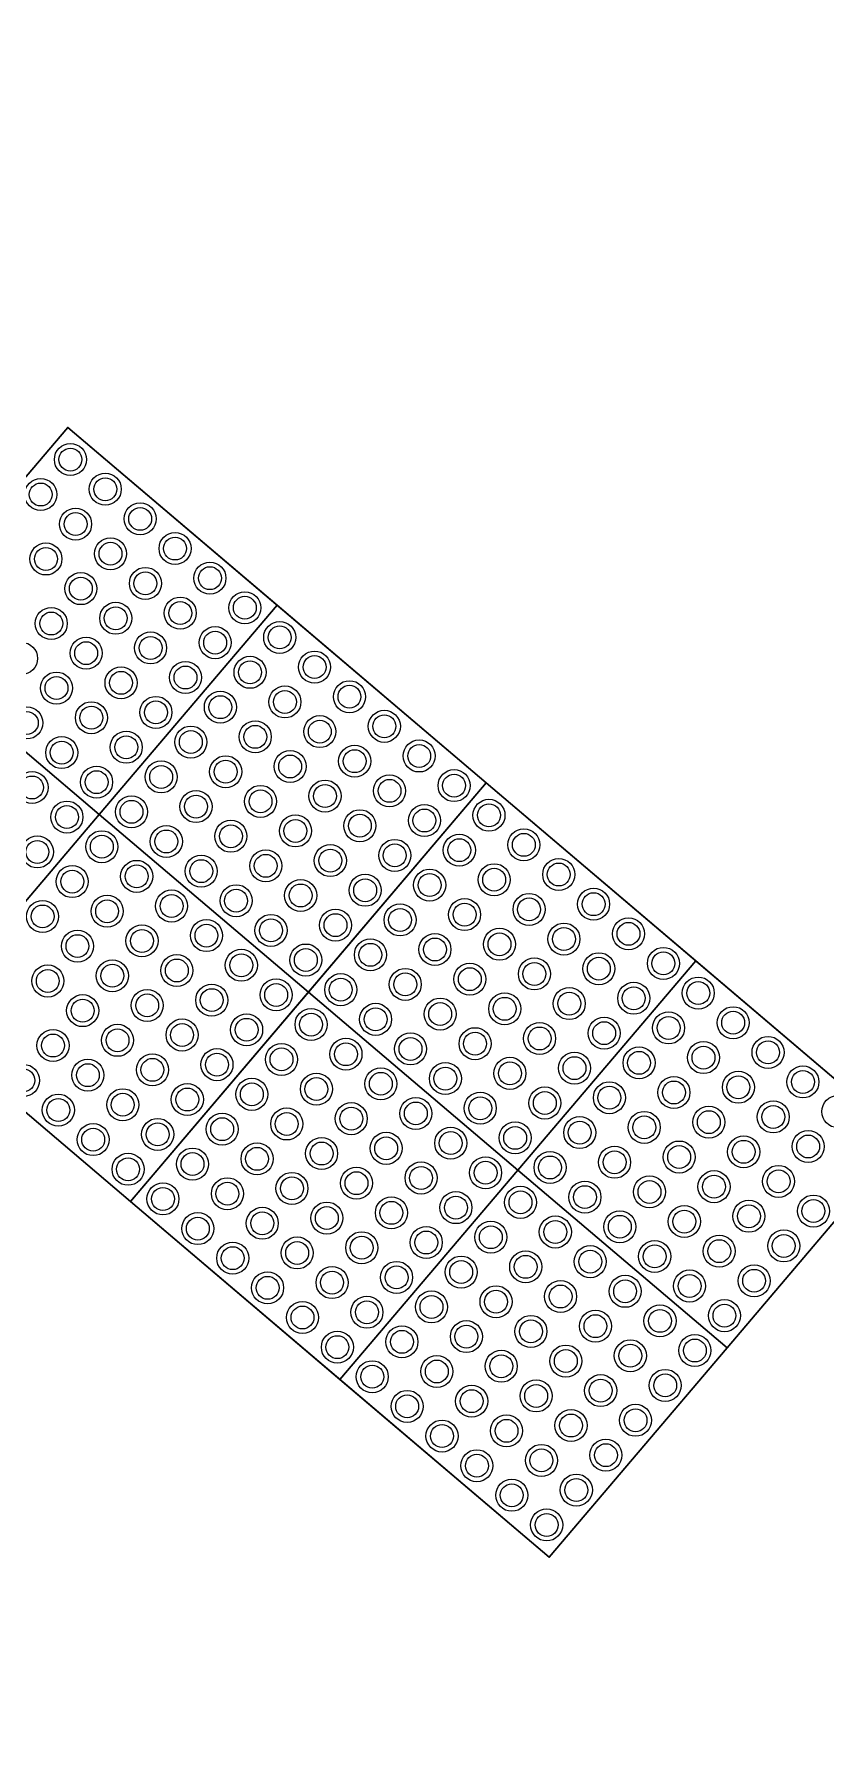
# Model space of a CAD drawing. Header units: millimetres. Extents: x 832728086 to 834530684, y 817551485 to 818349469.
# Drawn here: x 832728368.998 to 832728369.862, y 817960411.339 to 817960413.216 of the extents above; entities that cross this region are included whole.
import ezdxf

# ---------------------------------------------------------------- set-up
doc = ezdxf.new("R2010")
doc.units = ezdxf.units.MM
doc.header["$LTSCALE"] = 100
doc.layers.add('000-helpline', color=30, linetype='Continuous', lineweight=30, plot=False)
doc.layers.add('000-Tactile-l', color=8, linetype='Continuous')

# ---------------------------------------------------------------- blocks, each defined once
blk = doc.blocks.new('tactile')
at = {"layer": '000-helpline', "ltscale": 0.015}
for points in [[(834240.5385, 817892.7924), (834240.7327, 817893.021), (834240.9613, 817892.8267), (834240.7671, 817892.5981)], [(834240.7671, 817892.5981), (834240.9613, 817892.8267), (834241.1899, 817892.6325), (834240.9957, 817892.4039)], [(834240.3442, 817892.5638), (834240.5385, 817892.7924), (834240.7671, 817892.5981), (834240.5728, 817892.3695)], [(834240.9957, 817892.4039), (834241.1899, 817892.6325), (834241.4186, 817892.4382), (834241.2243, 817892.2096)], [(834240.5728, 817892.3695), (834240.7671, 817892.5981), (834240.9957, 817892.4039), (834240.8014, 817892.1752)], [(834241.2243, 817892.2096), (834241.4186, 817892.4382), (834241.6472, 817892.244), (834241.4529, 817892.0153)], [(834240.8014, 817892.1752), (834240.9957, 817892.4039), (834241.2243, 817892.2096), (834241.03, 817891.981)], [(834241.03, 817891.981), (834241.2243, 817892.2096), (834241.4529, 817892.0153), (834241.2586, 817891.7867)]]:
    blk.add_lwpolyline(points, close=True, dxfattribs=at)
at = {"layer": '000-Tactile-l'}
for points in [[(834240.8014, 817892.1752), (834240.3442, 817892.5638), (834240.7327, 817893.021), (834241.1899, 817892.6325)], [(834241.2586, 817891.7867), (834240.8014, 817892.1752), (834241.1899, 817892.6325), (834241.6472, 817892.244)]]:
    blk.add_lwpolyline(points, close=True, dxfattribs=at)
at = {"layer": '000-Tactile-l', "ltscale": 0.015}
for centre, radius in [((834240.7356, 817892.9858), 0.0175), ((834240.7356, 817892.9858), 0.0125), ((834240.7032, 817892.9476), 0.0175), ((834240.7032, 817892.9476), 0.0125), ((834240.7737, 817892.9534), 0.0175), ((834240.7737, 817892.9534), 0.0125), ((834240.8118, 817892.921), 0.0175), ((834240.7413, 817892.9153), 0.0175), ((834240.7413, 817892.9153), 0.0125), ((834240.8118, 817892.921), 0.0125), ((834240.7794, 817892.8829), 0.0175), ((834240.8499, 817892.8886), 0.0175), ((834240.8499, 817892.8886), 0.0125), ((834240.7089, 817892.8772), 0.0175), ((834240.7089, 817892.8772), 0.0125), ((834240.7794, 817892.8829), 0.0125), ((834240.747, 817892.8448), 0.0175), ((834240.8175, 817892.8505), 0.0175), ((834240.8175, 817892.8505), 0.0125), ((834240.888, 817892.8562), 0.0175), ((834240.888, 817892.8562), 0.0125), ((834240.747, 817892.8448), 0.0125), ((834240.9261, 817892.8239), 0.0175), ((834240.7147, 817892.8067), 0.0175), ((834240.7851, 817892.8124), 0.0175), ((834240.7851, 817892.8124), 0.0125), ((834240.8556, 817892.8181), 0.0175), ((834240.8556, 817892.8181), 0.0125), ((834240.9261, 817892.8239), 0.0125), ((834240.7147, 817892.8067), 0.0125), ((834240.9642, 817892.7915), 0.0175), ((834240.9642, 817892.7915), 0.0125), ((834240.6823, 817892.7686), 0.0175), ((834240.7528, 817892.7743), 0.0175), ((834240.7528, 817892.7743), 0.0125), ((834240.8232, 817892.78), 0.0175), ((834240.8232, 817892.78), 0.0125), ((834240.8937, 817892.7858), 0.0175), ((834240.8937, 817892.7858), 0.0125), ((834240.9318, 817892.7534), 0.0175), ((834241.0023, 817892.7591), 0.0175), ((834241.0023, 817892.7591), 0.0125), ((834240.7204, 817892.7362), 0.0175), ((834240.7204, 817892.7362), 0.0125), ((834240.7909, 817892.7419), 0.0175), ((834240.7909, 817892.7419), 0.0125), ((834240.8613, 817892.7477), 0.0175), ((834240.8613, 817892.7477), 0.0125), ((834240.9318, 817892.7534), 0.0125), ((834240.8994, 817892.7153), 0.0175), ((834240.9699, 817892.721), 0.0175), ((834240.9699, 817892.721), 0.0125), ((834241.0404, 817892.7267), 0.0175), ((834241.0404, 817892.7267), 0.0125), ((834240.688, 817892.6981), 0.0175), ((834240.688, 817892.6981), 0.0125), ((834240.7585, 817892.7038), 0.0175), ((834240.7585, 817892.7038), 0.0125), ((834240.829, 817892.7096), 0.0175), ((834240.829, 817892.7096), 0.0125), ((834240.8994, 817892.7153), 0.0125), ((834241.0785, 817892.6944), 0.0175), ((834240.8671, 817892.6772), 0.0175), ((834240.9375, 817892.6829), 0.0175), ((834240.9375, 817892.6829), 0.0125), ((834241.008, 817892.6886), 0.0175), ((834241.008, 817892.6886), 0.0125), ((834241.0785, 817892.6944), 0.0125), ((834240.7261, 817892.6657), 0.0175), ((834240.7261, 817892.6657), 0.0125), ((834240.7966, 817892.6715), 0.0175), ((834240.7966, 817892.6715), 0.0125), ((834240.8671, 817892.6772), 0.0125), ((834241.0461, 817892.6563), 0.0175), ((834241.1166, 817892.662), 0.0175), ((834241.1166, 817892.662), 0.0125), ((834240.8347, 817892.6391), 0.0175), ((834240.9052, 817892.6448), 0.0175), ((834240.9052, 817892.6448), 0.0125), ((834240.9756, 817892.6505), 0.0175), ((834240.9756, 817892.6505), 0.0125), ((834241.0461, 817892.6563), 0.0125), ((834240.6937, 817892.6276), 0.0175), ((834240.6937, 817892.6276), 0.0125), ((834240.7642, 817892.6334), 0.0175), ((834240.7642, 817892.6334), 0.0125), ((834240.8347, 817892.6391), 0.0125), ((834241.0137, 817892.6182), 0.0175), ((834241.0842, 817892.6239), 0.0175), ((834241.0842, 817892.6239), 0.0125), ((834241.1547, 817892.6296), 0.0175), ((834241.1547, 817892.6296), 0.0125), ((834240.8023, 817892.601), 0.0175), ((834240.8728, 817892.6067), 0.0175), ((834240.8728, 817892.6067), 0.0125), ((834240.9433, 817892.6124), 0.0175), ((834240.9433, 817892.6124), 0.0125), ((834241.0137, 817892.6182), 0.0125), ((834240.7318, 817892.5953), 0.0175), ((834240.7318, 817892.5953), 0.0125), ((834240.8023, 817892.601), 0.0125), ((834240.9814, 817892.5801), 0.0175), ((834241.0518, 817892.5858), 0.0175), ((834241.0518, 817892.5858), 0.0125), ((834241.1223, 817892.5915), 0.0175), ((834241.1223, 817892.5915), 0.0125), ((834241.1928, 817892.5972), 0.0175), ((834241.1928, 817892.5972), 0.0125), ((834240.7699, 817892.5629), 0.0175), ((834240.8404, 817892.5686), 0.0175), ((834240.8404, 817892.5686), 0.0125), ((834240.9109, 817892.5743), 0.0175), ((834240.9109, 817892.5743), 0.0125), ((834240.9814, 817892.5801), 0.0125), ((834241.2309, 817892.5649), 0.0175), ((834240.6995, 817892.5572), 0.0175), ((834240.6995, 817892.5572), 0.0125), ((834240.7699, 817892.5629), 0.0125), ((834240.949, 817892.542), 0.0175), ((834241.0195, 817892.5477), 0.0175), ((834241.0195, 817892.5477), 0.0125), ((834241.0899, 817892.5534), 0.0175), ((834241.0899, 817892.5534), 0.0125), ((834241.1604, 817892.5591), 0.0175), ((834241.1604, 817892.5591), 0.0125), ((834241.2309, 817892.5649), 0.0125), ((834240.7376, 817892.5248), 0.0175), ((834240.808, 817892.5305), 0.0175), ((834240.808, 817892.5305), 0.0125), ((834240.8785, 817892.5362), 0.0175), ((834240.8785, 817892.5362), 0.0125), ((834240.949, 817892.542), 0.0125), ((834241.1985, 817892.5268), 0.0175), ((834241.269, 817892.5325), 0.0175), ((834241.269, 817892.5325), 0.0125), ((834240.7376, 817892.5248), 0.0125), ((834240.9871, 817892.5096), 0.0175), ((834240.9871, 817892.5096), 0.0125), ((834241.0576, 817892.5153), 0.0175), ((834241.0576, 817892.5153), 0.0125), ((834241.128, 817892.521), 0.0175), ((834241.128, 817892.521), 0.0125), ((834241.1985, 817892.5268), 0.0125), ((834240.7052, 817892.4867), 0.0175), ((834240.7757, 817892.4924), 0.0175), ((834240.7757, 817892.4924), 0.0125), ((834240.8461, 817892.4981), 0.0175), ((834240.8461, 817892.4981), 0.0125), ((834240.9166, 817892.5039), 0.0175), ((834240.9166, 817892.5039), 0.0125), ((834241.1662, 817892.4887), 0.0175), ((834241.2366, 817892.4944), 0.0175), ((834241.2366, 817892.4944), 0.0125), ((834241.3071, 817892.5001), 0.0175), ((834241.3071, 817892.5001), 0.0125), ((834240.7052, 817892.4867), 0.0125), ((834240.9547, 817892.4715), 0.0175), ((834241.0252, 817892.4772), 0.0175), ((834241.0252, 817892.4772), 0.0125), ((834241.0957, 817892.4829), 0.0175), ((834241.0957, 817892.4829), 0.0125), ((834241.1662, 817892.4887), 0.0125), ((834241.3452, 817892.4677), 0.0175), ((834240.7433, 817892.4543), 0.0175), ((834240.7433, 817892.4543), 0.0125), ((834240.8138, 817892.46), 0.0175), ((834240.8138, 817892.46), 0.0125), ((834240.8842, 817892.4658), 0.0175), ((834240.8842, 817892.4658), 0.0125), ((834240.9547, 817892.4715), 0.0125), ((834241.1338, 817892.4506), 0.0175), ((834241.2043, 817892.4563), 0.0175), ((834241.2043, 817892.4563), 0.0125), ((834241.2747, 817892.462), 0.0175), ((834241.2747, 817892.462), 0.0125), ((834241.3452, 817892.4677), 0.0125), ((834240.9223, 817892.4334), 0.0175), ((834240.9928, 817892.4391), 0.0175), ((834240.9928, 817892.4391), 0.0125), ((834241.0633, 817892.4448), 0.0175), ((834241.0633, 817892.4448), 0.0125), ((834241.1338, 817892.4506), 0.0125), ((834241.3128, 817892.4296), 0.0175), ((834241.3833, 817892.4354), 0.0175), ((834241.3833, 817892.4354), 0.0125), ((834240.7109, 817892.4162), 0.0175), ((834240.7109, 817892.4162), 0.0125), ((834240.7814, 817892.4219), 0.0175), ((834240.7814, 817892.4219), 0.0125), ((834240.8519, 817892.4277), 0.0175), ((834240.8519, 817892.4277), 0.0125), ((834240.9223, 817892.4334), 0.0125), ((834241.1014, 817892.4125), 0.0175), ((834241.1719, 817892.4182), 0.0175), ((834241.1719, 817892.4182), 0.0125), ((834241.2424, 817892.4239), 0.0175), ((834241.2424, 817892.4239), 0.0125), ((834241.3128, 817892.4296), 0.0125), ((834240.89, 817892.3953), 0.0175), ((834240.9604, 817892.401), 0.0175), ((834240.9604, 817892.401), 0.0125), ((834241.0309, 817892.4067), 0.0175), ((834241.0309, 817892.4067), 0.0125), ((834241.1014, 817892.4125), 0.0125), ((834241.3509, 817892.3973), 0.0175), ((834241.3509, 817892.3973), 0.0125), ((834241.4214, 817892.403), 0.0175), ((834241.4214, 817892.403), 0.0125), ((834240.749, 817892.3838), 0.0175), ((834240.749, 817892.3838), 0.0125), ((834240.8195, 817892.3895), 0.0175), ((834240.8195, 817892.3895), 0.0125), ((834240.89, 817892.3953), 0.0125), ((834241.069, 817892.3743), 0.0175), ((834241.1395, 817892.3801), 0.0175), ((834241.1395, 817892.3801), 0.0125), ((834241.21, 817892.3858), 0.0175), ((834241.21, 817892.3858), 0.0125), ((834241.2805, 817892.3915), 0.0175), ((834241.2805, 817892.3915), 0.0125), ((834240.8576, 817892.3572), 0.0175), ((834240.9281, 817892.3629), 0.0175), ((834240.9281, 817892.3629), 0.0125), ((834240.9985, 817892.3686), 0.0175), ((834240.9985, 817892.3686), 0.0125), ((834241.069, 817892.3743), 0.0125), ((834241.3186, 817892.3592), 0.0175), ((834241.389, 817892.3649), 0.0175), ((834241.389, 817892.3649), 0.0125), ((834241.4595, 817892.3706), 0.0175), ((834241.4595, 817892.3706), 0.0125), ((834240.7166, 817892.3457), 0.0175), ((834240.7166, 817892.3457), 0.0125), ((834240.7871, 817892.3514), 0.0175), ((834240.7871, 817892.3514), 0.0125), ((834240.8576, 817892.3572), 0.0125), ((834241.0366, 817892.3362), 0.0175), ((834241.1071, 817892.342), 0.0175), ((834241.1071, 817892.342), 0.0125), ((834241.1776, 817892.3477), 0.0175), ((834241.1776, 817892.3477), 0.0125), ((834241.2481, 817892.3534), 0.0175), ((834241.2481, 817892.3534), 0.0125), ((834241.3186, 817892.3592), 0.0125), ((834241.4976, 817892.3382), 0.0175), ((834240.8252, 817892.3191), 0.0175), ((834240.8957, 817892.3248), 0.0175), ((834240.8957, 817892.3248), 0.0125), ((834240.9662, 817892.3305), 0.0175), ((834240.9662, 817892.3305), 0.0125), ((834241.0366, 817892.3362), 0.0125), ((834241.2862, 817892.321), 0.0175), ((834241.3567, 817892.3268), 0.0175), ((834241.3567, 817892.3268), 0.0125), ((834241.4271, 817892.3325), 0.0175), ((834241.4271, 817892.3325), 0.0125), ((834241.4976, 817892.3382), 0.0125), ((834240.6843, 817892.3076), 0.0175), ((834240.6843, 817892.3076), 0.0125), ((834240.7547, 817892.3133), 0.0175), ((834240.7547, 817892.3133), 0.0125), ((834240.8252, 817892.3191), 0.0125), ((834241.0043, 817892.2981), 0.0175), ((834241.0747, 817892.3039), 0.0175), ((834241.0747, 817892.3039), 0.0125), ((834241.1452, 817892.3096), 0.0175), ((834241.1452, 817892.3096), 0.0125), ((834241.2157, 817892.3153), 0.0175), ((834241.2157, 817892.3153), 0.0125), ((834241.2862, 817892.321), 0.0125), ((834241.4652, 817892.3001), 0.0175), ((834241.5357, 817892.3059), 0.0175), ((834241.5357, 817892.3059), 0.0125), ((834240.7928, 817892.281), 0.0175), ((834240.8633, 817892.2867), 0.0175), ((834240.8633, 817892.2867), 0.0125), ((834240.9338, 817892.2924), 0.0175), ((834240.9338, 817892.2924), 0.0125), ((834241.0043, 817892.2981), 0.0125), ((834241.2538, 817892.2829), 0.0175), ((834241.3243, 817892.2887), 0.0175), ((834241.3243, 817892.2887), 0.0125), ((834241.3948, 817892.2944), 0.0175), ((834241.3948, 817892.2944), 0.0125), ((834241.4652, 817892.3001), 0.0125), ((834240.7224, 817892.2752), 0.0175), ((834240.7224, 817892.2752), 0.0125), ((834240.7928, 817892.281), 0.0125), ((834241.0424, 817892.2658), 0.0175), ((834241.0424, 817892.2658), 0.0125), ((834241.1129, 817892.2715), 0.0175), ((834241.1129, 817892.2715), 0.0125), ((834241.1833, 817892.2772), 0.0175), ((834241.1833, 817892.2772), 0.0125), ((834241.2538, 817892.2829), 0.0125), ((834241.4329, 817892.262), 0.0175), ((834241.5033, 817892.2677), 0.0175), ((834241.5033, 817892.2677), 0.0125), ((834241.5738, 817892.2735), 0.0175), ((834240.7605, 817892.2429), 0.0175), ((834240.8309, 817892.2486), 0.0175), ((834240.8309, 817892.2486), 0.0125), ((834240.9014, 817892.2543), 0.0175), ((834240.9014, 817892.2543), 0.0125), ((834240.9719, 817892.26), 0.0175), ((834240.9719, 817892.26), 0.0125), ((834241.2214, 817892.2448), 0.0175), ((834241.2919, 817892.2506), 0.0175), ((834241.2919, 817892.2506), 0.0125), ((834241.3624, 817892.2563), 0.0175), ((834241.3624, 817892.2563), 0.0125), ((834241.4329, 817892.262), 0.0125), ((834240.7605, 817892.2429), 0.0125), ((834241.01, 817892.2277), 0.0175), ((834241.0805, 817892.2334), 0.0175), ((834241.0805, 817892.2334), 0.0125), ((834241.151, 817892.2391), 0.0175), ((834241.151, 817892.2391), 0.0125), ((834241.2214, 817892.2448), 0.0125), ((834241.4005, 817892.2239), 0.0175), ((834241.471, 817892.2296), 0.0175), ((834241.471, 817892.2296), 0.0125), ((834241.5414, 817892.2354), 0.0175), ((834241.5414, 817892.2354), 0.0125), ((834240.7986, 817892.2105), 0.0175), ((834240.7986, 817892.2105), 0.0125), ((834240.869, 817892.2162), 0.0175), ((834240.869, 817892.2162), 0.0125), ((834240.9395, 817892.2219), 0.0175), ((834240.9395, 817892.2219), 0.0125), ((834241.01, 817892.2277), 0.0125), ((834241.1891, 817892.2067), 0.0175), ((834241.2595, 817892.2125), 0.0175), ((834241.2595, 817892.2125), 0.0125), ((834241.33, 817892.2182), 0.0175), ((834241.33, 817892.2182), 0.0125), ((834241.4005, 817892.2239), 0.0125), ((834240.9776, 817892.1896), 0.0175), ((834241.0481, 817892.1953), 0.0175), ((834241.0481, 817892.1953), 0.0125), ((834241.1186, 817892.201), 0.0175), ((834241.1186, 817892.201), 0.0125), ((834241.1891, 817892.2067), 0.0125), ((834241.3681, 817892.1858), 0.0175), ((834241.4386, 817892.1915), 0.0175), ((834241.4386, 817892.1915), 0.0125), ((834241.5091, 817892.1973), 0.0175), ((834241.5091, 817892.1973), 0.0125), ((834240.8367, 817892.1781), 0.0175), ((834240.8367, 817892.1781), 0.0125), ((834240.9071, 817892.1838), 0.0175), ((834240.9071, 817892.1838), 0.0125), ((834240.9776, 817892.1896), 0.0125), ((834241.1567, 817892.1686), 0.0175), ((834241.2272, 817892.1744), 0.0175), ((834241.2272, 817892.1744), 0.0125), ((834241.2976, 817892.1801), 0.0175), ((834241.2976, 817892.1801), 0.0125), ((834241.3681, 817892.1858), 0.0125), ((834240.9452, 817892.1515), 0.0175), ((834241.0157, 817892.1572), 0.0175), ((834241.0157, 817892.1572), 0.0125), ((834241.0862, 817892.1629), 0.0175), ((834241.0862, 817892.1629), 0.0125), ((834241.1567, 817892.1686), 0.0125), ((834241.4062, 817892.1534), 0.0175), ((834241.4062, 817892.1534), 0.0125), ((834241.4767, 817892.1592), 0.0175), ((834241.4767, 817892.1592), 0.0125), ((834241.5472, 817892.1649), 0.0175), ((834241.5472, 817892.1649), 0.0125), ((834240.8748, 817892.1457), 0.0175), ((834240.8748, 817892.1457), 0.0125), ((834240.9452, 817892.1515), 0.0125), ((834241.1243, 817892.1305), 0.0175), ((834241.1948, 817892.1363), 0.0175), ((834241.1948, 817892.1363), 0.0125), ((834241.2653, 817892.142), 0.0175), ((834241.2653, 817892.142), 0.0125), ((834241.3357, 817892.1477), 0.0175), ((834241.3357, 817892.1477), 0.0125), ((834240.9129, 817892.1134), 0.0175), ((834240.9833, 817892.1191), 0.0175), ((834240.9833, 817892.1191), 0.0125), ((834241.0538, 817892.1248), 0.0175), ((834241.0538, 817892.1248), 0.0125), ((834241.1243, 817892.1305), 0.0125), ((834241.3738, 817892.1153), 0.0175), ((834241.3738, 817892.1153), 0.0125), ((834241.4443, 817892.1211), 0.0175), ((834241.4443, 817892.1211), 0.0125), ((834241.5148, 817892.1268), 0.0175), ((834241.5148, 817892.1268), 0.0125), ((834240.9129, 817892.1134), 0.0125), ((834241.0919, 817892.0924), 0.0175), ((834241.1624, 817892.0982), 0.0175), ((834241.1624, 817892.0982), 0.0125), ((834241.2329, 817892.1039), 0.0175), ((834241.2329, 817892.1039), 0.0125), ((834241.3034, 817892.1096), 0.0175), ((834241.3034, 817892.1096), 0.0125), ((834240.951, 817892.081), 0.0175), ((834240.951, 817892.081), 0.0125), ((834241.0214, 817892.0867), 0.0175), ((834241.0214, 817892.0867), 0.0125), ((834241.0919, 817892.0924), 0.0125), ((834241.3415, 817892.0772), 0.0175), ((834241.4119, 817892.083), 0.0175), ((834241.4119, 817892.083), 0.0125), ((834241.4824, 817892.0887), 0.0175), ((834241.4824, 817892.0887), 0.0125), ((834241.0595, 817892.0543), 0.0175), ((834241.13, 817892.0601), 0.0175), ((834241.13, 817892.0601), 0.0125), ((834241.2005, 817892.0658), 0.0175), ((834241.2005, 817892.0658), 0.0125), ((834241.271, 817892.0715), 0.0175), ((834241.271, 817892.0715), 0.0125), ((834241.3415, 817892.0772), 0.0125), ((834240.9891, 817892.0486), 0.0175), ((834240.9891, 817892.0486), 0.0125), ((834241.0595, 817892.0543), 0.0125), ((834241.3091, 817892.0391), 0.0175), ((834241.3796, 817892.0449), 0.0175), ((834241.3796, 817892.0449), 0.0125), ((834241.45, 817892.0506), 0.0175), ((834241.45, 817892.0506), 0.0125), ((834241.0977, 817892.022), 0.0175), ((834241.0977, 817892.022), 0.0125), ((834241.1681, 817892.0277), 0.0175), ((834241.1681, 817892.0277), 0.0125), ((834241.2386, 817892.0334), 0.0175), ((834241.2386, 817892.0334), 0.0125), ((834241.3091, 817892.0391), 0.0125), ((834241.0272, 817892.0162), 0.0175), ((834241.0272, 817892.0162), 0.0125), ((834241.2767, 817892.001), 0.0175), ((834241.3472, 817892.0068), 0.0175), ((834241.3472, 817892.0068), 0.0125), ((834241.4177, 817892.0125), 0.0175), ((834241.4177, 817892.0125), 0.0125), ((834241.0653, 817891.9839), 0.0175), ((834241.0653, 817891.9839), 0.0125), ((834241.1358, 817891.9896), 0.0175), ((834241.1358, 817891.9896), 0.0125), ((834241.2062, 817891.9953), 0.0175), ((834241.2062, 817891.9953), 0.0125), ((834241.2767, 817892.001), 0.0125), ((834241.2443, 817891.9629), 0.0175), ((834241.3148, 817891.9687), 0.0175), ((834241.3148, 817891.9687), 0.0125), ((834241.3853, 817891.9744), 0.0175), ((834241.3853, 817891.9744), 0.0125), ((834241.1034, 817891.9515), 0.0175), ((834241.1034, 817891.9515), 0.0125), ((834241.1739, 817891.9572), 0.0175), ((834241.1739, 817891.9572), 0.0125), ((834241.2443, 817891.9629), 0.0125), ((834241.212, 817891.9248), 0.0175), ((834241.2824, 817891.9306), 0.0175), ((834241.2824, 817891.9306), 0.0125), ((834241.3529, 817891.9363), 0.0175), ((834241.3529, 817891.9363), 0.0125), ((834241.1415, 817891.9191), 0.0175), ((834241.1415, 817891.9191), 0.0125), ((834241.212, 817891.9248), 0.0125), ((834241.1796, 817891.8867), 0.0175), ((834241.2501, 817891.8925), 0.0175), ((834241.2501, 817891.8925), 0.0125), ((834241.3205, 817891.8982), 0.0175), ((834241.3205, 817891.8982), 0.0125), ((834241.1796, 817891.8867), 0.0125), ((834241.2177, 817891.8544), 0.0175), ((834241.2177, 817891.8544), 0.0125), ((834241.2882, 817891.8601), 0.0175), ((834241.2882, 817891.8601), 0.0125), ((834241.2558, 817891.822), 0.0175), ((834241.2558, 817891.822), 0.0125)]:
    blk.add_circle(centre, radius, dxfattribs=at)
at = {"layer": '000-Tactile-l', "ltscale": 5e-05}
for radius, start, end in [(9.5911, 2.46993, 71.41668), (9.4161, 2.51396, 71.36108), (9.2411, 2.55925, 71.3039)]:
    blk.add_arc((834233.1203, 817885.4017), radius, start, end, dxfattribs=at)

msp = doc.modelspace()

# ---------------------------------------------------------------- block references
at = {"layer": '000-Tactile-l'}
msp.add_blockref('tactile', (831894128.3015, 817142519.7659), dxfattribs=at)

doc.saveas('drawing.dxf')
